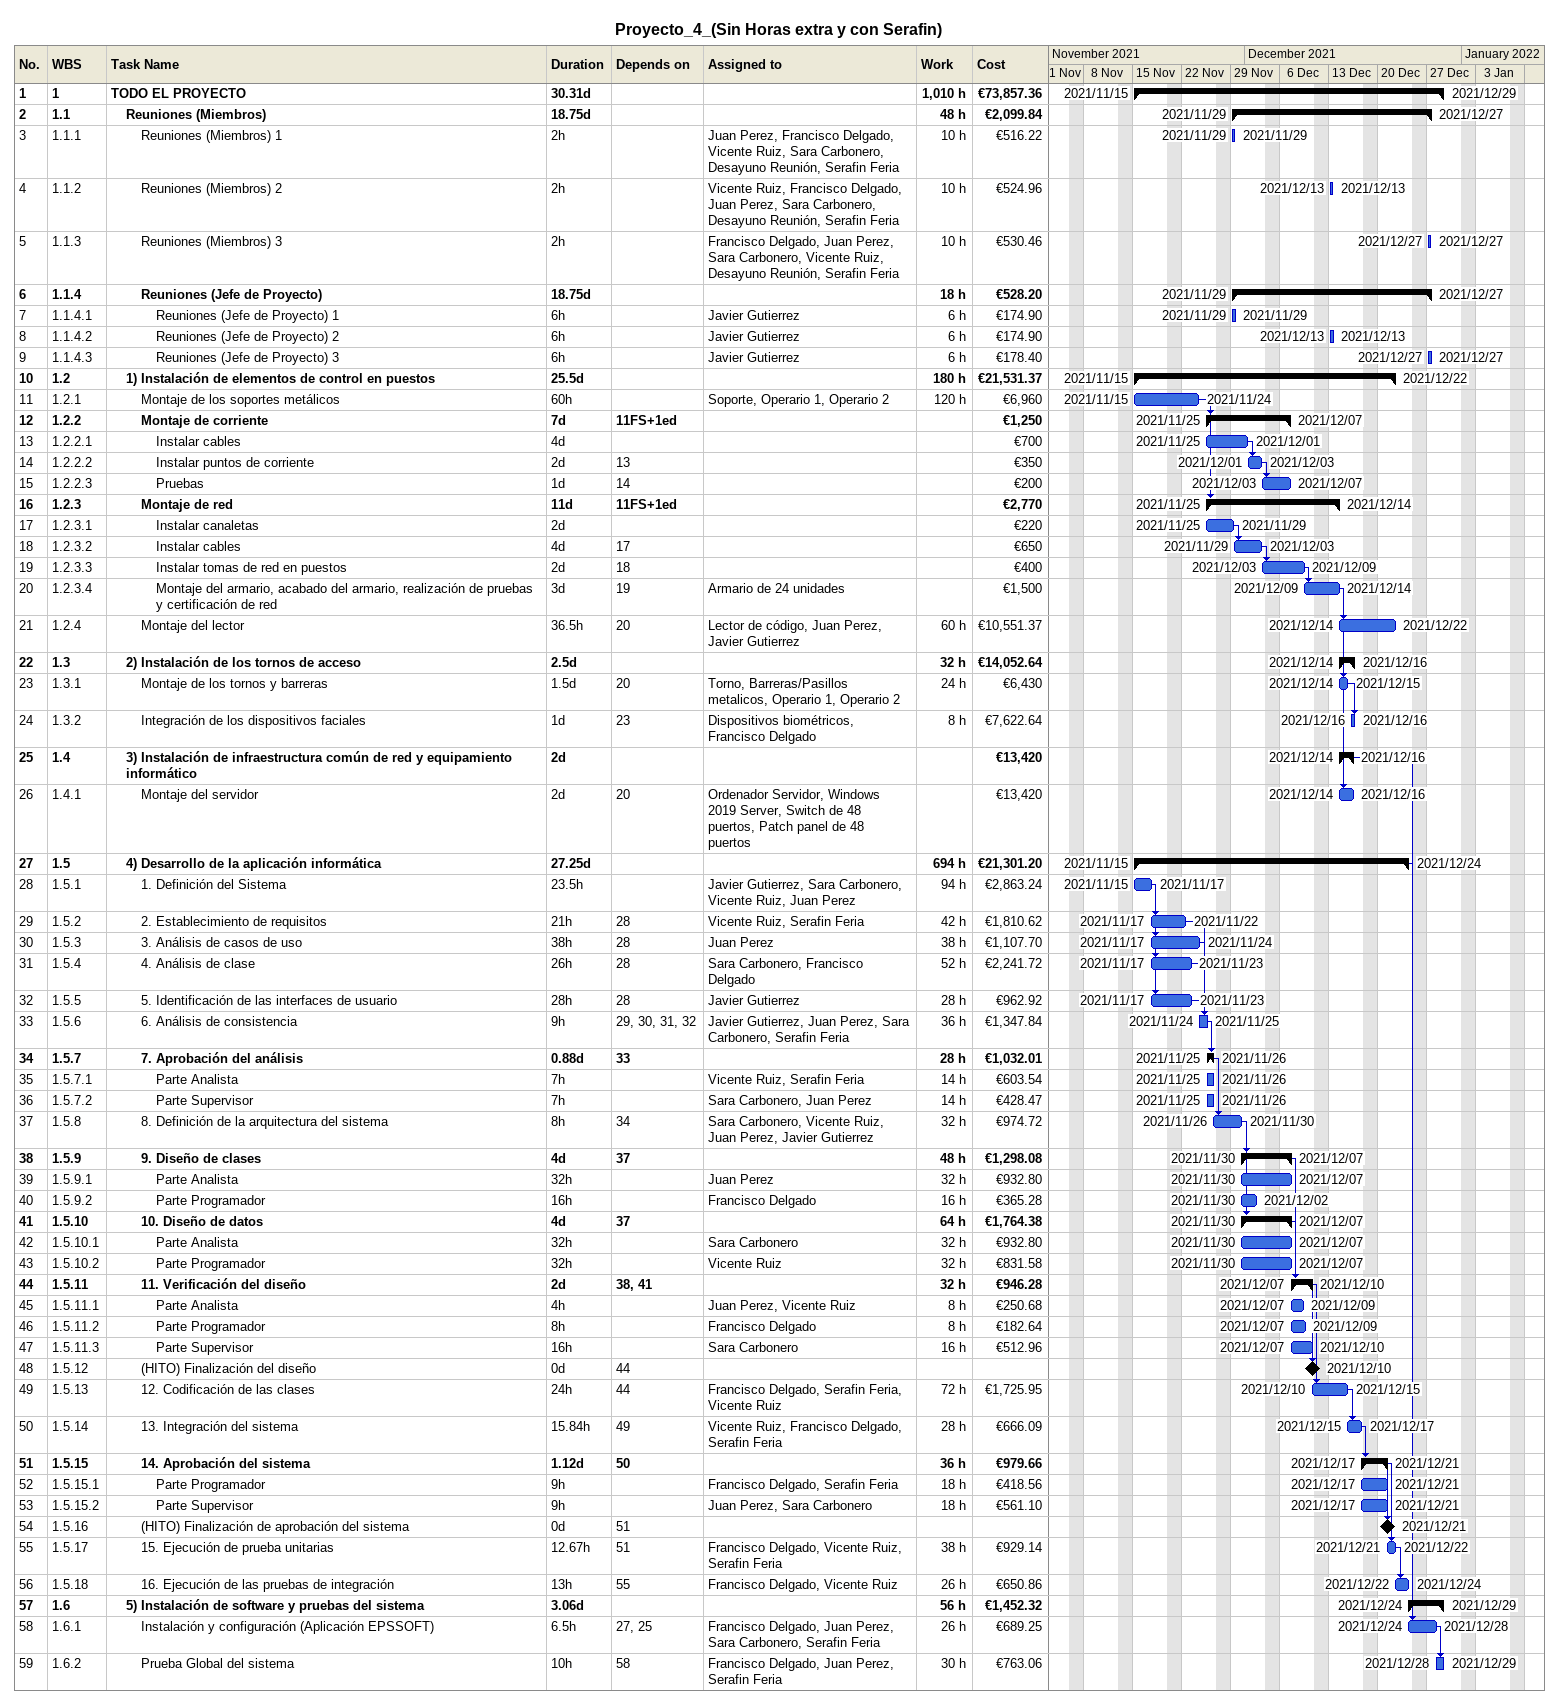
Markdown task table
Proyecto_4_(Sin Horas extra y con Serafin)

| ID | WBS | Task | Duration | Start | Finish | Predecessors | Resources | Work (h) | Cost (€) |
|---|---|---|---|---|---|---|---|---|---|
| 1 | 1 | **TODO EL PROYECTO** | 30.31d | 2021-11-15 | 2021-12-29 |  |  | 1010 | 73857.36 |
| 2 | 1.1 | **Reuniones (Miembros)** | 18.75d | 2021-11-29 | 2021-12-27 |  |  | 48 | 2099.84 |
| 3 | 1.1.1 | Reuniones (Miembros) 1 | 2h | 2021-11-29 | 2021-11-29 |  | Juan Perez, Francisco Delgado, Vicente Ruiz, Sara Carbonero, Desayuno Reunión, Serafin Feria | 10 | 516.22 |
| 4 | 1.1.2 | Reuniones (Miembros) 2 | 2h | 2021-12-13 | 2021-12-13 |  | Vicente Ruiz, Francisco Delgado, Juan Perez, Sara Carbonero, Desayuno Reunión, Serafin Feria | 10 | 524.96 |
| 5 | 1.1.3 | Reuniones (Miembros) 3 | 2h | 2021-12-27 | 2021-12-27 |  | Francisco Delgado, Juan Perez, Sara Carbonero, Vicente Ruiz, Desayuno Reunión, Serafin Feria | 10 | 530.46 |
| 6 | 1.1.4 | **Reuniones (Jefe de Proyecto)** | 18.75d | 2021-11-29 | 2021-12-27 |  |  | 18 | 528.20 |
| 7 | 1.1.4.1 | Reuniones (Jefe de Proyecto) 1 | 6h | 2021-11-29 | 2021-11-29 |  | Javier Gutierrez | 6 | 174.90 |
| 8 | 1.1.4.2 | Reuniones (Jefe de Proyecto) 2 | 6h | 2021-12-13 | 2021-12-13 |  | Javier Gutierrez | 6 | 174.90 |
| 9 | 1.1.4.3 | Reuniones (Jefe de Proyecto) 3 | 6h | 2021-12-27 | 2021-12-27 |  | Javier Gutierrez | 6 | 178.40 |
| 10 | 1.2 | **1) Instalación de elementos de control en puestos** | 25.5d | 2021-11-15 | 2021-12-22 |  |  | 180 | 21531.37 |
| 11 | 1.2.1 | Montaje de los soportes metálicos | 60h | 2021-11-15 | 2021-11-24 |  | Soporte, Operario 1, Operario 2 | 120 | 6960 |
| 12 | 1.2.2 | **Montaje de corriente** | 7d | 2021-11-25 | 2021-12-07 | 11FS+1ed |  |  | 1250 |
| 13 | 1.2.2.1 | Instalar cables | 4d | 2021-11-25 | 2021-12-01 |  |  |  | 700 |
| 14 | 1.2.2.2 | Instalar puntos de corriente | 2d | 2021-12-01 | 2021-12-03 | 13 |  |  | 350 |
| 15 | 1.2.2.3 | Pruebas | 1d | 2021-12-03 | 2021-12-07 | 14 |  |  | 200 |
| 16 | 1.2.3 | **Montaje de red** | 11d | 2021-11-25 | 2021-12-14 | 11FS+1ed |  |  | 2770 |
| 17 | 1.2.3.1 | Instalar canaletas | 2d | 2021-11-25 | 2021-11-29 |  |  |  | 220 |
| 18 | 1.2.3.2 | Instalar cables | 4d | 2021-11-29 | 2021-12-03 | 17 |  |  | 650 |
| 19 | 1.2.3.3 | Instalar tomas de red en puestos | 2d | 2021-12-03 | 2021-12-09 | 18 |  |  | 400 |
| 20 | 1.2.3.4 | Montaje del armario, acabado del armario, realización de pruebas y certificación de red | 3d | 2021-12-09 | 2021-12-14 | 19 | Armario de 24 unidades |  | 1500 |
| 21 | 1.2.4 | Montaje del lector | 36.5h | 2021-12-14 | 2021-12-22 | 20 | Lector de código, Juan Perez, Javier Gutierrez | 60 | 10551.37 |
| 22 | 1.3 | **2) Instalación de los tornos de acceso** | 2.5d | 2021-12-14 | 2021-12-16 |  |  | 32 | 14052.64 |
| 23 | 1.3.1 | Montaje de los tornos y barreras | 1.5d | 2021-12-14 | 2021-12-15 | 20 | Torno, Barreras/Pasillos metalicos, Operario 1, Operario 2 | 24 | 6430 |
| 24 | 1.3.2 | Integración de los dispositivos faciales | 1d | 2021-12-16 | 2021-12-16 | 23 | Dispositivos biométricos, Francisco Delgado | 8 | 7622.64 |
| 25 | 1.4 | **3) Instalación de infraestructura común de red y equipamiento informático** | 2d | 2021-12-14 | 2021-12-16 |  |  |  | 13420 |
| 26 | 1.4.1 | Montaje del servidor | 2d | 2021-12-14 | 2021-12-16 | 20 | Ordenador Servidor, Windows 2019 Server, Switch de 48 puertos, Patch panel de 48 puertos |  | 13420 |
| 27 | 1.5 | **4) Desarrollo de la aplicación informática** | 27.25d | 2021-11-15 | 2021-12-24 |  |  | 694 | 21301.20 |
| 28 | 1.5.1 | 1. Definición del Sistema | 23.5h | 2021-11-15 | 2021-11-17 |  | Javier Gutierrez, Sara Carbonero, Vicente Ruiz, Juan Perez | 94 | 2863.24 |
| 29 | 1.5.2 | 2. Establecimiento de requisitos | 21h | 2021-11-17 | 2021-11-22 | 28 | Vicente Ruiz, Serafin Feria | 42 | 1810.62 |
| 30 | 1.5.3 | 3. Análisis de casos de uso | 38h | 2021-11-17 | 2021-11-24 | 28 | Juan Perez | 38 | 1107.70 |
| 31 | 1.5.4 | 4. Análisis de clase | 26h | 2021-11-17 | 2021-11-23 | 28 | Sara Carbonero, Francisco Delgado | 52 | 2241.72 |
| 32 | 1.5.5 | 5. Identificación de las interfaces de usuario | 28h | 2021-11-17 | 2021-11-23 | 28 | Javier Gutierrez | 28 | 962.92 |
| 33 | 1.5.6 | 6. Análisis de consistencia | 9h | 2021-11-24 | 2021-11-25 | 29, 30, 31, 32 | Javier Gutierrez, Juan Perez, Sara Carbonero, Serafin Feria | 36 | 1347.84 |
| 34 | 1.5.7 | **7. Aprobación del análisis** | 0.88d | 2021-11-25 | 2021-11-26 | 33 |  | 28 | 1032.01 |
| 35 | 1.5.7.1 | Parte Analista | 7h | 2021-11-25 | 2021-11-26 |  | Vicente Ruiz, Serafin Feria | 14 | 603.54 |
| 36 | 1.5.7.2 | Parte Supervisor | 7h | 2021-11-25 | 2021-11-26 |  | Sara Carbonero, Juan Perez | 14 | 428.47 |
| 37 | 1.5.8 | 8. Definición de la arquitectura del sistema | 8h | 2021-11-26 | 2021-11-30 | 34 | Sara Carbonero, Vicente Ruiz, Juan Perez, Javier Gutierrez | 32 | 974.72 |
| 38 | 1.5.9 | **9. Diseño de clases** | 4d | 2021-11-30 | 2021-12-07 | 37 |  | 48 | 1298.08 |
| 39 | 1.5.9.1 | Parte Analista | 32h | 2021-11-30 | 2021-12-07 |  | Juan Perez | 32 | 932.80 |
| 40 | 1.5.9.2 | Parte Programador | 16h | 2021-11-30 | 2021-12-02 |  | Francisco Delgado | 16 | 365.28 |
| 41 | 1.5.10 | **10. Diseño de datos** | 4d | 2021-11-30 | 2021-12-07 | 37 |  | 64 | 1764.38 |
| 42 | 1.5.10.1 | Parte Analista | 32h | 2021-11-30 | 2021-12-07 |  | Sara Carbonero | 32 | 932.80 |
| 43 | 1.5.10.2 | Parte Programador | 32h | 2021-11-30 | 2021-12-07 |  | Vicente Ruiz | 32 | 831.58 |
| 44 | 1.5.11 | **11. Verificación del diseño** | 2d | 2021-12-07 | 2021-12-10 | 38, 41 |  | 32 | 946.28 |
| 45 | 1.5.11.1 | Parte Analista | 4h | 2021-12-07 | 2021-12-09 |  | Juan Perez, Vicente Ruiz | 8 | 250.68 |
| 46 | 1.5.11.2 | Parte Programador | 8h | 2021-12-07 | 2021-12-09 |  | Francisco Delgado | 8 | 182.64 |
| 47 | 1.5.11.3 | Parte Supervisor | 16h | 2021-12-07 | 2021-12-10 |  | Sara Carbonero | 16 | 512.96 |
| 48 | 1.5.12 | (HITO) Finalización del diseño | 0d | 2021-12-10 | 2021-12-10 | 44 |  |  |  |
| 49 | 1.5.13 | 12. Codificación de las clases | 24h | 2021-12-10 | 2021-12-15 | 44 | Francisco Delgado, Serafin Feria, Vicente Ruiz | 72 | 1725.95 |
| 50 | 1.5.14 | 13. Integración del sistema | 15.84h | 2021-12-15 | 2021-12-17 | 49 | Vicente Ruiz, Francisco Delgado, Serafin Feria | 28 | 666.09 |
| 51 | 1.5.15 | **14. Aprobación del sistema** | 1.12d | 2021-12-17 | 2021-12-21 | 50 |  | 36 | 979.66 |
| 52 | 1.5.15.1 | Parte Programador | 9h | 2021-12-17 | 2021-12-21 |  | Francisco Delgado, Serafin Feria | 18 | 418.56 |
| 53 | 1.5.15.2 | Parte Supervisor | 9h | 2021-12-17 | 2021-12-21 |  | Juan Perez, Sara Carbonero | 18 | 561.10 |
| 54 | 1.5.16 | (HITO) Finalización de aprobación del sistema | 0d | 2021-12-21 | 2021-12-21 | 51 |  |  |  |
| 55 | 1.5.17 | 15. Ejecución de prueba unitarias | 12.67h | 2021-12-21 | 2021-12-22 | 51 | Francisco Delgado, Vicente Ruiz, Serafin Feria | 38 | 929.14 |
| 56 | 1.5.18 | 16. Ejecución de las pruebas de integración | 13h | 2021-12-22 | 2021-12-24 | 55 | Francisco Delgado, Vicente Ruiz | 26 | 650.86 |
| 57 | 1.6 | **5) Instalación de software y pruebas del sistema** | 3.06d | 2021-12-24 | 2021-12-29 |  |  | 56 | 1452.32 |
| 58 | 1.6.1 | Instalación y configuración (Aplicación EPSSOFT) | 6.5h | 2021-12-24 | 2021-12-28 | 27, 25 | Francisco Delgado, Juan Perez, Sara Carbonero, Serafin Feria | 26 | 689.25 |
| 59 | 1.6.2 | Prueba Global del sistema | 10h | 2021-12-28 | 2021-12-29 | 58 | Francisco Delgado, Juan Perez, Serafin Feria | 30 | 763.06 |
